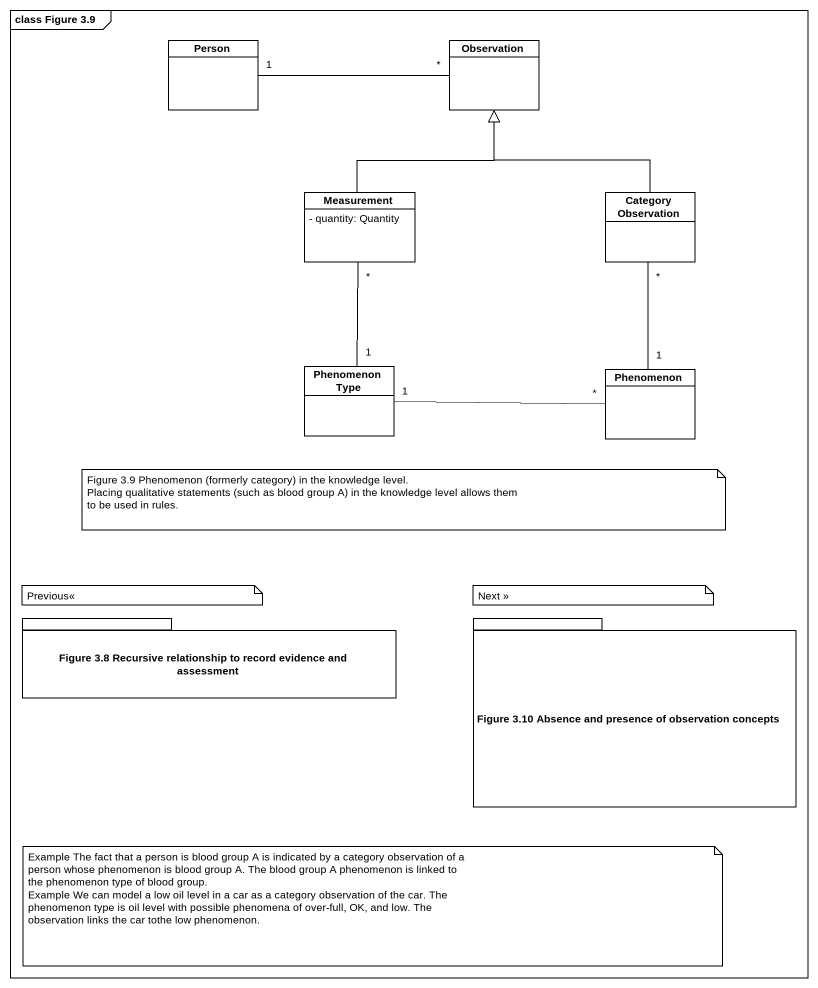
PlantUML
@startuml
mainframe class Figure 3.9
hide circle
hide empty members
skinparam classAttributeIconSize 0
class "Person" as Person_
class Observation
class Measurement {
  - quantity: Quantity
}
class "Category Observation" as Category_Observation
class "Phenomenon Type" as Phenomenon_Type
class Phenomenon
package "Figure 3.8 Recursive relationship to record evidence and assessment" as Figure_3_8_Recursive {
}
package "Figure 3.10 Absence and presence of observation concepts" as Figure_3_10_Absence_and {
}
Person_ "1" -right- "*" Observation
Measurement -up-|> Observation
Category_Observation -up-|> Observation
Phenomenon_Type "1" -up- "*" Measurement
Phenomenon_Type "1" -right- "*" Phenomenon
Phenomenon "1" -up- "*" Category_Observation
note as N1
  Figure 3.9 Phenomenon (formerly category) in the knowledge level.
  Placing qualitative statements (such as blood group A) in the knowledge level allows them
  to be used in rules.
end note
note as N2
  Previous<<
end note
note as N3
  Next >>
end note
note as N4
  Example The fact that a person is blood group A is indicated by a category observation of a
  person whose phenomenon is blood group A. The blood group A phenomenon is linked to
  the phenomenon type of blood group.
  Example We can model a low oil level in a car as a category observation of the car. The
  phenomenon type is oil level with possible phenomena of over-full, OK, and low. The
  observation links the car tothe low phenomenon.
end note
@enduml
